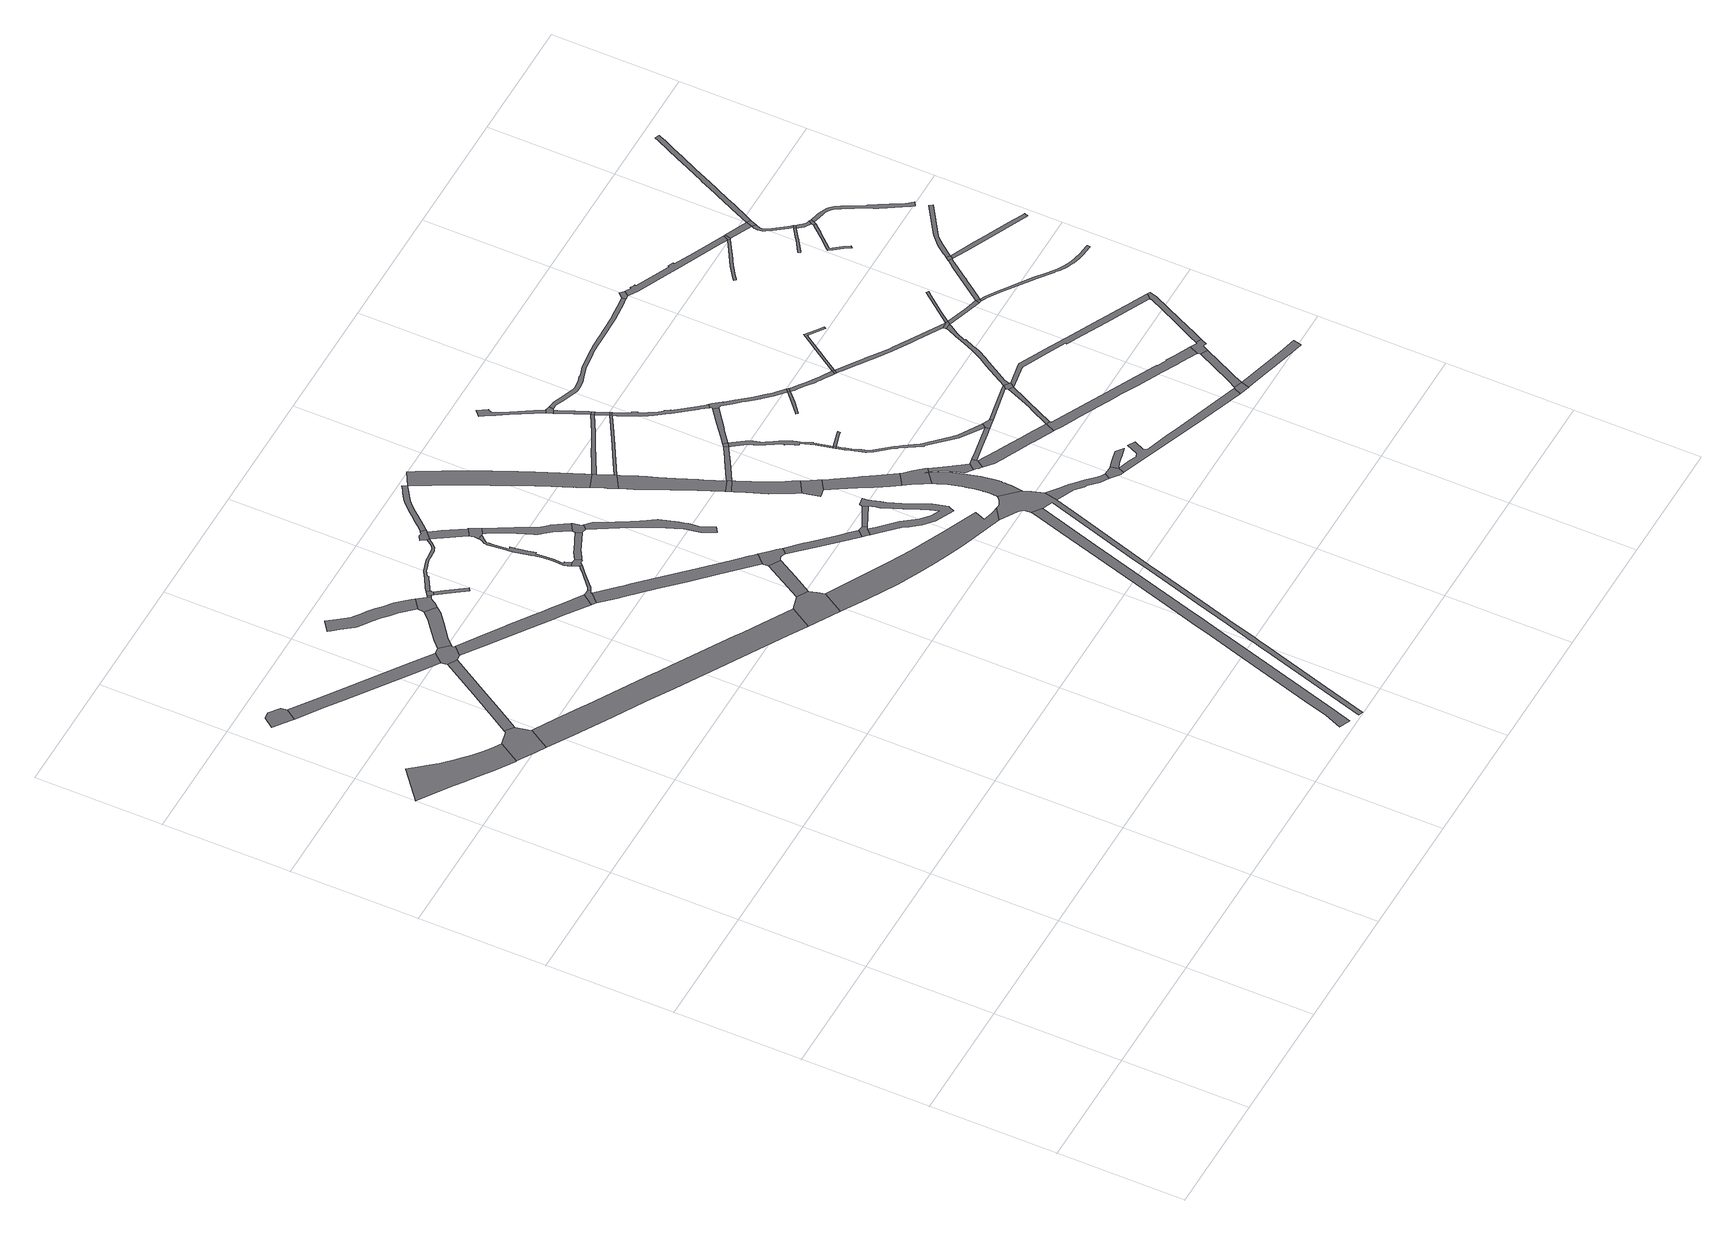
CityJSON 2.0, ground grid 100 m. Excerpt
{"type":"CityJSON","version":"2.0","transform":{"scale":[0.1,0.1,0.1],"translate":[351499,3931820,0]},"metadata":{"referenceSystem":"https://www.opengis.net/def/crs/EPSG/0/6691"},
"CityObjects":{
"road1":{"type":"Road","attributes":{"RoadStructureAttribute.sectionType":"1"},"geometry":[{"type":"MultiSurface","lod":"1","boundaries":[[[0,1,2,3,4,5,6,7,8,9,10,11,12,13,14,15,16,17,18,19,20,21,22]]]}]},
"road2":{"type":"Road","geometry":[{"type":"MultiSurface","lod":"1","boundaries":[[[23,24,25,26,27,28,29]]]}]},
"road3":{"type":"Road","geometry":[{"type":"MultiSurface","lod":"1","boundaries":[[[30,8,7,31,32,33,34,35,36]]]}]},
"road4":{"type":"Road","attributes":{"RoadStructureAttribute.sectionType":"1"},"geometry":[{"type":"MultiSurface","lod":"1","boundaries":[[[37,38,39,40,41,25,24,42,43,44,45,46,47]]]}]},
"road5":{"type":"Road","attributes":{"RoadStructureAttribute.sectionType":"1"},"geometry":[{"type":"MultiSurface","lod":"1","boundaries":[[[35,48,49,50,51,52,53,54,36]]]}]},
"road6":{"type":"Road","geometry":[{"type":"MultiSurface","lod":"1","boundaries":[[[55,56,57,58,59,37,47,52,51]]]}]},
"road7":{"type":"Road","attributes":{"function":"3","RoadStructureAttribute.sectionType":"1"},"geometry":[{"type":"MultiSurface","lod":"1","boundaries":[[[60,61,62,63,64,65,66,67,68,69,70,71,72,33,32,73,74,75,76,77,78,79,80,81,82]]]}]},
"road8":{"type":"Road","attributes":{"RoadStructureAttribute.sectionType":"1"},"geometry":[{"type":"MultiSurface","lod":"1","boundaries":[[[58,83,84,85,86,87,88,89,90,91,59]]]}]},
"road9":{"type":"Road","attributes":{"RoadStructureAttribute.sectionType":"1"},"geometry":[{"type":"MultiSurface","lod":"1","boundaries":[[[92,93,94,95,96,97,98,99,100,101,102,103,104,105,106,107,108,109,110,111,112,113,114,115]]]}]},
"road10":{"type":"Road","attributes":{"RoadStructureAttribute.sectionType":"1"},"geometry":[{"type":"MultiSurface","lod":"1","boundaries":[[[55,116,117,118,119,120,121,122,123,124,125,126,127,128,129,130,131,132,133,56]]]}]},
"road11":{"type":"Road","geometry":[{"type":"MultiSurface","lod":"1","boundaries":[[[114,88,87,134,135,136,137,115]]]}]},
"road12":{"type":"Road","attributes":{"RoadStructureAttribute.sectionType":"1"},"geometry":[{"type":"MultiSurface","lod":"1","boundaries":[[[136,138,139,137]]]}]},
"road13":{"type":"Road","geometry":[{"type":"MultiSurface","lod":"1","boundaries":[[[138,140,141,142,143,144,145,146,139]]]}]},
"road14":{"type":"Road","attributes":{"RoadStructureAttribute.sectionType":"1"},"geometry":[{"type":"MultiSurface","lod":"1","boundaries":[[[140,147,148,149,150,141]]]}]},
"road15":{"type":"Road","geometry":[{"type":"MultiSurface","lod":"1","boundaries":[[[151,152,153,154,155,156,157,121,120,158]]]}]},
"road16":{"type":"Road","geometry":[{"type":"MultiSurface","lod":"1","boundaries":[[[159,160,161,60,82,162,163,164]]]}]},
"road17":{"type":"Road","attributes":{"RoadStructureAttribute.sectionType":"1"},"geometry":[{"type":"MultiSurface","lod":"1","boundaries":[[[165,166,167,168,154,153,169,170,171,172,173]]]}]},
"road18":{"type":"Road","attributes":{"RoadStructureAttribute.sectionType":"1"},"geometry":[{"type":"MultiSurface","lod":"1","boundaries":[[[174,175,176,177,178,179,180,181,182,183,184,185,186,187,188,189,190,191,146,145,192,193,194,195,196,197,198,199,200,201,202,203,204,205,206,207,208,209,178,210,211,212]]]}]},
"road19":{"type":"Road","attributes":{"RoadStructureAttribute.sectionType":"1"},"geometry":[{"type":"MultiSurface","lod":"1","boundaries":[[[213,214,215,216,217,218,219,220,221,222,223,224,151,158,225,226,227,228,229,230]]]}]},
"road20":{"type":"Road","geometry":[{"type":"MultiSurface","lod":"1","boundaries":[[[172,231,232,233,234,235,236,237,173]]]}]},
"road21":{"type":"Road","attributes":{"RoadStructureAttribute.sectionType":"1"},"geometry":[{"type":"MultiSurface","lod":"1","boundaries":[[[238,239,240,241,242,243,244,245,246,247,248,249,250,251,252,253,254,255,256,236,235,257,258,259,260,261,262,263,264,265,266,267,268,269,270,271,272,273,274,275,276,277,278,279,280,281]]]}]},
"road22":{"type":"Road","geometry":[{"type":"MultiSurface","lod":"1","boundaries":[[[178,177,282,283,284,285,286,287,288,289,290,179]]]}]},
"road23":{"type":"Road","attributes":{"RoadStructureAttribute.sectionType":"1"},"geometry":[{"type":"MultiSurface","lod":"1","boundaries":[[[291,161,160,292,293,294]]]}]},
"road24":{"type":"Road","attributes":{"RoadStructureAttribute.sectionType":"1"},"geometry":[{"type":"MultiSurface","lod":"1","boundaries":[[[295,296,297,234,233,298,299,300]]]}]},
"road25":{"type":"Road","geometry":[{"type":"MultiSurface","lod":"1","boundaries":[[[301,302,212,211,303,304,238,281]]]}]},
"road26":{"type":"Road","attributes":{"function":"3","RoadStructureAttribute.sectionType":"7"},"geometry":[{"type":"MultiSurface","lod":"1","boundaries":[[[305,306,307,308,309,310,311,312,313,314,315,316,317,318,319,320,321,322,323,324]]]}]},
"road27":{"type":"Road","attributes":{"RoadStructureAttribute.sectionType":"1"},"geometry":[{"type":"MultiSurface","lod":"1","boundaries":[[[325,326,327,328,329,302,301,330,331,332,333,334,335,336,337,338,339]]]}]},
"road28":{"type":"Road","geometry":[{"type":"MultiSurface","lod":"1","boundaries":[[[293,340,341,342,343,344,345,346,213,230,294]]]}]},
"road29":{"type":"Road","geometry":[{"type":"MultiSurface","lod":"1","boundaries":[[[347,348,349,339,338,295,300,350,351]]]}]},
"road30":{"type":"Road","attributes":{"RoadStructureAttribute.sectionType":"7"},"geometry":[{"type":"MultiSurface","lod":"1","boundaries":[[[352,353,354,355,356,357,358,359,360,361,362,363,364,365,366,367,368,369,370,371,372,373,374,375,376,377,378,379,380,381,382,383,384,385,386,387,388,389,390,391,392,393,394,395,305,324]]]}]},
"road31":{"type":"Road","attributes":{"RoadStructureAttribute.sectionType":"1"},"geometry":[{"type":"MultiSurface","lod":"1","boundaries":[[[396,397,398,399,400,401,402,403,404,405,406,407,408,409,410,411,412,413,414,415,347,351]]]}]},
"road32":{"type":"Road","attributes":{"function":"3","RoadStructureAttribute.sectionType":"1"},"geometry":[{"type":"MultiSurface","lod":"1","boundaries":[[[163,416,417,418,419,420,421,422,423,391,390,424,425,426,427,428,429,430,431,432,164]]]}]},
"road33":{"type":"Road","attributes":{"RoadStructureAttribute.sectionType":"1"},"geometry":[{"type":"MultiSurface","lod":"1","boundaries":[[[342,433,434,435,436,437,438,439,440,441,442,343]]]}]},
"road34":{"type":"Road","attributes":{"function":"3","RoadStructureAttribute.sectionType":"1"},"geometry":[{"type":"MultiSurface","lod":"1","boundaries":[[[443,444,445,446,447,448,449,450,451,452,453,454,455,456,457,458,459,460,461,462,463,464,465,466,467,468,284,283,469,470,471,472,473,474,475,476,477,478,454,479,480,481,482,483,484,485,486,487,488,489,490,491,492,493,494,495,496,497,498,499,500,501]]]}]},
"road35":{"type":"Road","geometry":[{"type":"MultiSurface","lod":"1","boundaries":[[[434,502,503,504,505,506,435]]]}]},
"road36":{"type":"Road","geometry":[{"type":"MultiSurface","lod":"1","boundaries":[[[505,507,508,506]]]}]},
"road37":{"type":"Road","geometry":[{"type":"MultiSurface","lod":"1","boundaries":[[[500,509,510,511,512,513,514,515,516,517,501]]]}]},
"road38":{"type":"Road","attributes":{"RoadStructureAttribute.sectionType":"1"},"geometry":[{"type":"MultiSurface","lod":"1","boundaries":[[[518,519,520,508,507,521,522,523,524,525,526,527,528,529,530,531,532,533,534,535,504,503,536,537,538,539,540,541,542,543,544,545,546,547,548,549,550,551,552,553]]]}]},
"road39":{"type":"Road","attributes":{"function":"3","RoadStructureAttribute.sectionType":"1"},"geometry":[{"type":"MultiSurface","lod":"1","boundaries":[[[554,555,556,557,558,559,560,561,562,563,514,513,564,565,566,567,568,569,570,571,572,573,574,575,576,577,578,579]]]}]},
"road40":{"type":"Road","geometry":[{"type":"MultiSurface","lod":"1","boundaries":[[[580,581,579,578]]]}]},
"road41":{"type":"Road","attributes":{"function":"3","RoadStructureAttribute.sectionType":"1"},"geometry":[{"type":"MultiSurface","lod":"1","boundaries":[[[582,583,584,585,586,587,588,589,590,591,592,593,581,580,594,595,596,597,598,599,600]]]}]},
"road42":{"type":"Road","geometry":[{"type":"MultiSurface","lod":"1","boundaries":[[[601,602,603,604,605,606,607,582,600]]]}]},
"road43":{"type":"Road","attributes":{"RoadStructureAttribute.sectionType":"1"},"geometry":[{"type":"MultiSurface","lod":"1","boundaries":[[[608,609,610,611,612,613,614,615,616,617,618,619,620,621,622,623,604,603]]]}]},
"road44":{"type":"Road","attributes":{"RoadStructureAttribute.sectionType":"1"},"geometry":[{"type":"MultiSurface","lod":"1","boundaries":[[[624,625,626,627,628,629,630,631,632,633,634,579,581]]]}]},
"road45":{"type":"Road","attributes":{"RoadStructureAttribute.sectionType":"1"},"geometry":[{"type":"MultiSurface","lod":"1","boundaries":[[[635,636,637,638,639,640,641,642,501,517,643,644,645,646,647]]]}]},
"road46":{"type":"Road","geometry":[{"type":"MultiSurface","lod":"1","boundaries":[[[648,649,650,651,652,653,654,655,656,657,658,659,660,661,662,663,664,665,666,667,668,669,381,380,670,671,672,673,674,675,676,677,678,679,680,681,682,683,684]]]}]},
"road47":{"type":"Road","geometry":[{"type":"MultiSurface","lod":"1","boundaries":[[[613,685,686,687,648,684,688,689,690,691,692,693,694,695,614]]]}]},
"road48":{"type":"Road","geometry":[{"type":"MultiSurface","lod":"1","boundaries":[[[696,697,629,628]]]}]},
"road49":{"type":"Road","attributes":{"RoadStructureAttribute.sectionType":"1"},"geometry":[{"type":"MultiSurface","lod":"1","boundaries":[[[698,699,700,701,702,703,704,705,706,707,708,709,710,711,712,713,714,715,716,717,718,719,720,721,722,515,514,723,724,725,726,716,727,728,729,730,731,732,733,734,735,736,737]]]}]},
"road50":{"type":"Road","geometry":[{"type":"MultiSurface","lod":"1","boundaries":[[[738,739,740,741,742,743,744,745,746,747,748,749,750,751,752,753,754]]]}]},
"road51":{"type":"Road","geometry":[{"type":"MultiSurface","lod":"1","boundaries":[[[755,756,757,758,759,760,761,762,378,377,763,764,765,766,767]]]}]},
"road52":{"type":"Road","attributes":{"RoadStructureAttribute.sectionType":"1"},"geometry":[{"type":"MultiSurface","lod":"1","boundaries":[[[768,769,770,771,692,691,772,773,774,775,776,777,778,779]]]}]},
"road53":{"type":"Road","attributes":{"RoadStructureAttribute.sectionType":"1"},"geometry":[{"type":"MultiSurface","lod":"1","boundaries":[[[780,781,782,783,784,785,786,787,788,789,790,791,792,793,794,795,796,797,798,799,800,801,802,803,804,805,806,807,808,809,810,811,812,813,814,815,816,696,628]]]}]},
"road54":{"type":"Road","geometry":[{"type":"MultiSurface","lod":"1","boundaries":[[[817,818,819,746,745,820,821,822]]]}]},
"road55":{"type":"Road","geometry":[{"type":"MultiSurface","lod":"1","boundaries":[[[823,824,802,801]]]}]},
"road56":{"type":"Road","geometry":[{"type":"MultiSurface","lod":"1","boundaries":[[[778,825,826,827,828,829,830,831,779]]]}]},
"road57":{"type":"Road","attributes":{"RoadStructureAttribute.sectionType":"1"},"geometry":[{"type":"MultiSurface","lod":"1","boundaries":[[[832,833,834,835,635,836,837,838,839,817,822]]]}]},
"road58":{"type":"Road","geometry":[{"type":"MultiSurface","lod":"1","boundaries":[[[836,635,647,840]]]}]},
"road59":{"type":"Road","attributes":{"RoadStructureAttribute.sectionType":"1"},"geometry":[{"type":"MultiSurface","lod":"1","boundaries":[[[647,841,717,842,843,840]]]}]},
"road60":{"type":"Road","geometry":[{"type":"MultiSurface","lod":"1","boundaries":[[[716,715,842,717]]]}]},
"road61":{"type":"Road","geometry":[{"type":"MultiSurface","lod":"1","boundaries":[[[844,845,846,697,696,847,848,849,850]]]}]},
"road62":{"type":"Road","attributes":{"RoadStructureAttribute.sectionType":"1"},"geometry":[{"type":"MultiSurface","lod":"1","boundaries":[[[824,851,852,853,854,802]]]}]},
"road63":{"type":"Road","geometry":[{"type":"MultiSurface","lod":"1","boundaries":[[[855,856,755,767,857,858,859]]]}]},
"road64":{"type":"Road","attributes":{"RoadStructureAttribute.sectionType":"1"},"geometry":[{"type":"MultiSurface","lod":"1","boundaries":[[[860,861,862,863,864,865,866,867,868,869,870,871,872,873,874,875,876,877,878,879,880,881,824,823,882,883,884,885,886,887,888,889,890,891,892,893,894,895,896,897,898,899]]]}]},
"road65":{"type":"Road","attributes":{"RoadStructureAttribute.sectionType":"1"},"geometry":[{"type":"MultiSurface","lod":"1","boundaries":[[[900,830,829,901,902,903,899]]]}]},
"road66":{"type":"Road","attributes":{"RoadStructureAttribute.sectionType":"1"},"geometry":[{"type":"MultiSurface","lod":"1","boundaries":[[[827,904,905,906,907,908,909,910,911,912,913,914,915,916,917,918,919,920,921,828]]]}]},
"road67":{"type":"Road","geometry":[{"type":"MultiSurface","lod":"1","boundaries":[[[922,923,924,925,926,927,928,929,855,859]]]}]},
"road68":{"type":"Road","attributes":{"RoadStructureAttribute.sectionType":"1"},"geometry":[{"type":"MultiSurface","lod":"1","boundaries":[[[849,930,931,932,933,934,935,936,937,938,939,940,941,942,943,944,945,946,947,948,949,950,951,952,953,954,955,956,957,958,698,737,959,850]]]}]},
"road69":{"type":"Road","attributes":{"RoadStructureAttribute.sectionType":"1"},"geometry":[{"type":"MultiSurface","lod":"1","boundaries":[[[960,961,962,963,964,965,966,941]]]}]},
"road70":{"type":"Road","geometry":[{"type":"MultiSurface","lod":"1","boundaries":[[[967,968,969,860,899,903,970,971,972,973]]]}]},
"road71":{"type":"Road","geometry":[{"type":"MultiSurface","lod":"1","boundaries":[[[966,974,942,941]]]}]},
"road72":{"type":"Road","attributes":{"RoadStructureAttribute.sectionType":"1"},"geometry":[{"type":"MultiSurface","lod":"1","boundaries":[[[818,975,976,977,978,979,980,981,982,983,984,985,986,987,988,989,990,991,992,993,994,995,996,997,998,999,1000,1001,1002,1003,1004,1005,1006,1007,1008,1009,1010,1011,1012,1013,1014,1015,1016,1017,1018,1019,1020,1021,1022,1023,1024,1025,1026,819]]]}]},
"road73":{"type":"Road","attributes":{"RoadStructureAttribute.sectionType":"1"},"geometry":[{"type":"MultiSurface","lod":"1","boundaries":[[[858,1027,1028,1029,1030,1031,1032,1033,1034,1035,1036,1037,1038,1039,1040,859]]]}]},
"road74":{"type":"Road","attributes":{"RoadStructureAttribute.sectionType":"1"},"geometry":[{"type":"MultiSurface","lod":"1","boundaries":[[[966,1041,1042,1043,1044,1045,1046,1047,1048,1049,1050,1051,1052,1053,1054,1055,1056,1057,1058,974]]]}]},
"road75":{"type":"Road","attributes":{"RoadStructureAttribute.sectionType":"1"},"geometry":[{"type":"MultiSurface","lod":"1","boundaries":[[[1059,1060,973,972,1061,1062]]]}]},
"road76":{"type":"Road","geometry":[{"type":"MultiSurface","lod":"1","boundaries":[[[1063,1064,1065,914,1066,1067,1068,1069,1070,1071,1072,1073,1074,1075]]]}]},
"road77":{"type":"Road","geometry":[{"type":"MultiSurface","lod":"1","boundaries":[[[1051,1050,1076,1077]]]}]},
"road78":{"type":"Road","geometry":[{"type":"MultiSurface","lod":"1","boundaries":[[[1061,1078,1079,1075,1074,1080,1081,1062]]]}]},
"road79":{"type":"Road","attributes":{"RoadStructureAttribute.sectionType":"1"},"geometry":[{"type":"MultiSurface","lod":"1","boundaries":[[[1082,1083,1084,1085,1086,1087,1088,1089,1090,1091,1092,1066,914,913,1093,1094,1095,1096,1097,1098,1099,1100,1101,1102,1103,1104,1105,1106,1107,1108,1109,1110,1111]]]}]},
"road80":{"type":"Road","attributes":{"RoadStructureAttribute.sectionType":"1"},"geometry":[{"type":"MultiSurface","lod":"1","boundaries":[[[1112,1113,1114,1115,1116,1117,1118,1119,1120,1121,1122,1123,1051,1077]]]}]},
"road81":{"type":"Road","attributes":{"RoadStructureAttribute.sectionType":"1"},"geometry":[{"type":"MultiSurface","lod":"1","boundaries":[[[1076,1124,1125,1126,1127,1128,1129,1130,1131,1132,1133,1134,1135,1136,1137,1138,1139,1140,1141,1142,1143,1144,1145,1146,1147,1148,1149,1077]]]}]},
"road82":{"type":"Road","attributes":{"RoadStructureAttribute.sectionType":"1"},"geometry":[{"type":"MultiSurface","lod":"1","boundaries":[[[1150,1151,1152,1153,1154,1155,1156,1157,1158,1062,1081,1159,1160,1161,1162,1163,1164,1165,1166,1167,1168,1169,1170,1171,1172,1173]]]}]},
"road83":{"type":"Road","geometry":[{"type":"MultiSurface","lod":"1","boundaries":[[[1174,1030,1029,1175,1176]]]}]},
"road84":{"type":"Road","geometry":[{"type":"MultiSurface","lod":"1","boundaries":[[[1177,998,997,1178,1179,1180]]]}]},
"road85":{"type":"Road","attributes":{"RoadStructureAttribute.sectionType":"1"},"geometry":[{"type":"MultiSurface","lod":"1","boundaries":[[[1181,1182,1183,1184,1185,1174,1176]]]}]},
"road86":{"type":"Road","geometry":[{"type":"MultiSurface","lod":"1","boundaries":[[[1137,1136,1186,1187,1188,1173,1172,1189]]]}]},
"road87":{"type":"Road","attributes":{"RoadStructureAttribute.sectionType":"1"},"geometry":[{"type":"MultiSurface","lod":"1","boundaries":[[[1190,1191,1192,1193,1194,1195,1196,1197,1198,1080,1074,1199,1200,1201,1202,1203,1204,1205,1206,1207,1208,1209,1210,1211,1212]]]}]},
"road88":{"type":"Road","attributes":{"RoadStructureAttribute.sectionType":"1"},"geometry":[{"type":"MultiSurface","lod":"1","boundaries":[[[1175,1213,1214,1215,1216,1217,1218,1219,1176]]]}]},
"road89":{"type":"Road","geometry":[{"type":"MultiSurface","lod":"1","boundaries":[[[1110,1184,1183,1220,1221,1222,1223,1224,1111]]]}]},
"road90":{"type":"Road","attributes":{"RoadStructureAttribute.sectionType":"1"},"geometry":[{"type":"MultiSurface","lod":"1","boundaries":[[[1172,1225,1226,1227,1228,1229,1230,1189]]]}]},
"road91":{"type":"Road","attributes":{"RoadStructureAttribute.sectionType":"1"},"geometry":[{"type":"MultiSurface","lod":"1","boundaries":[[[1231,1232,1233,1234,1235,1137,1189]]]}]},
"road92":{"type":"Road","attributes":{"RoadStructureAttribute.sectionType":"1"},"geometry":[{"type":"MultiSurface","lod":"1","boundaries":[[[1179,1236,1237,1238,1239,1240,1241,1242,1243,1244,1245,1246,1247,1248,1249,1250,1251,1252,1253,1254,1255,1180]]]}]},
"road93":{"type":"Road","geometry":[{"type":"MultiSurface","lod":"1","boundaries":[[[1226,1256,1257,1227]]]}]},
"road94":{"type":"Road","geometry":[{"type":"MultiSurface","lod":"1","boundaries":[[[1258,1212,1211,1259,1260,1261,1262,1263,1223,1222,1264,1265,1266]]]}]},
"road95":{"type":"Road","attributes":{"RoadStructureAttribute.sectionType":"1"},"geometry":[{"type":"MultiSurface","lod":"1","boundaries":[[[1243,1267,1268,1269,1270,1271,1272,1273,1274,1275,1276,1277]]]}]},
"road96":{"type":"Road","attributes":{"RoadStructureAttribute.sectionType":"1"},"geometry":[{"type":"MultiSurface","lod":"1","boundaries":[[[1278,1279,1280,1281,1227,1257,1282,1283,1284,1285,1286,1287,1288,1289,1290]]]}]},
"road97":{"type":"Road","geometry":[{"type":"MultiSurface","lod":"1","boundaries":[[[1291,1292,1244,1243,1277]]]}]},
"road98":{"type":"Road","attributes":{"RoadStructureAttribute.sectionType":"1"},"geometry":[{"type":"MultiSurface","lod":"1","boundaries":[[[1256,1293,1294,1295,1296,1297,1298,1299,1300,1301,1302,1303,1304,1305,1306,1307,1308,1309,1310,1311,1312,1313,1314,1315,1316,1317,1318,1319,1257]]]}]},
"road99":{"type":"Road","attributes":{"RoadStructureAttribute.sectionType":"1"},"geometry":[{"type":"MultiSurface","lod":"1","boundaries":[[[1320,1321,1322,1323,1324,1325,1326,1327,1328,1329,1330,1331]]]}]},
"road100":{"type":"Road","geometry":[{"type":"MultiSurface","lod":"1","boundaries":[[[1290,1289,1332,1333,1334]]]}]},
"road101":{"type":"Road","attributes":{"RoadStructureAttribute.sectionType":"1"},"geometry":[{"type":"MultiSurface","lod":"1","boundaries":[[[1335,1292,1291,1336]]]}]},
"road102":{"type":"Road","attributes":{"RoadStructureAttribute.sectionType":"1"},"geometry":[{"type":"MultiSurface","lod":"1","boundaries":[[[1337,1338,1339,1340,1341,1342,1343,1344,1345,1346,1347,1348,1349,1350,1351,1352,1353,1354,1355,1356]]]}]},
"road103":{"type":"Road","attributes":{"RoadStructureAttribute.sectionType":"1"},"geometry":[{"type":"MultiSurface","lod":"1","boundaries":[[[1357,1358,1359,1360,1361,1362,1363,1364,1365,1366,1367,1368,1369,1370,1371,1372,1373,1374,1375,1336]]]}]},
"road104":{"type":"Road","geometry":[{"type":"MultiSurface","lod":"1","boundaries":[[[1335,1336,1375,1376]]]}]},
"road105":{"type":"Road","geometry":[{"type":"MultiSurface","lod":"1","boundaries":[[[1320,1331,1377,1368,1367]]]}]},
"road106":{"type":"Road","attributes":{"RoadStructureAttribute.sectionType":"1"},"geometry":[{"type":"MultiSurface","lod":"1","boundaries":[[[1378,1379,1380,1381,1382,1383,1384,1385,1386,1387,1388,1377,1331]]]}]},
"road107":{"type":"Road","geometry":[{"type":"MultiSurface","lod":"1","boundaries":[[[1389,1390,1391,1383,1382,1337,1356]]]}]},
"road108":{"type":"Road","attributes":{"RoadStructureAttribute.sectionType":"1"},"geometry":[{"type":"MultiSurface","lod":"1","boundaries":[[[1333,1392,1393,1394,1395,1396,1397,1398,1399,1400,1401,1402,1334]]]}]},
"road109":{"type":"Road","attributes":{"RoadStructureAttribute.sectionType":"1"},"geometry":[{"type":"MultiSurface","lod":"1","boundaries":[[[1332,1403,1404,1405,1406,1407,1408,1409,1410,1411,1412,1413,1333]]]}]},
"road110":{"type":"Road","attributes":{"RoadStructureAttribute.sectionType":"1"},"geometry":[{"type":"MultiSurface","lod":"1","boundaries":[[[1414,1415,1416,1417,1418,1419,1420,1421,1422,1423,1424,1425,1426,1427,1428,1429,1430,1431,1432,1433,1434,1391,1390,1435,1436,1437,1438,1439,1440,1441,1442,1443,1444,1445,1446,1447,1448,1449,1450,1451,1452,1453,1454,1455,1456]]]}]},
"road111":{"type":"Road","attributes":{"RoadStructureAttribute.sectionType":"1"},"geometry":[{"type":"MultiSurface","lod":"1","boundaries":[[[1457,1458,1459,1460,1461,1462,1463,1464,1465,1466,1467,1468,1469,1470,1471,1472,1473,1474,1475,1476,1477,1478,1479,1480,1481,1482,1483,1335,1376]]]}]}
},
"vertices":[
[12,5521,0],[256,5353,0],[267,5345,0],[311,5314,0],[410,5241,0],[523,5162,0],[662,5070,0],[663,5070,0],[763,5237,0],[754,5243,0],[710,5272,0],[667,5302,0],[632,5328,0],[588,5363,0],[547,5397,0],[515,5426,0],[476,5464,0],[434,5506,0],[403,5539,0],[355,5594,0],[315,5641,0],[247,5725,0],[5,5525,0],
[304,6651,0],[322,6636,0],[379,6719,0],[371,6768,0],[293,6831,0],[244,6823,0],[181,6743,0],
[874,5261,0],[800,4987,0],[874,4943,0],[974,5108,0],[967,5136,0],[945,5225,0],[884,5277,0],
[1331,6044,0],[1177,6152,0],[950,6314,0],[753,6454,0],[583,6575,0],[525,6493,0],[647,6406,0],[892,6232,0],[1119,6071,0],[1151,6048,0],[1265,5968,0],
[981,5282,0],[1059,5407,0],[1166,5583,0],[1343,5876,0],[1275,5919,0],[1102,5632,0],[991,5448,0],
[1387,5883,0],[1452,5949,0],[1441,5966,0],[1451,5977,0],[1380,6048,0],
[2838,4005,0],[2557,4171,0],[2475,4219,0],[2429,4247,0],[1972,4519,0],[1896,4564,0],[1851,4591,0],[1845,4594,0],[1373,4873,0],[1324,4902,0],[1150,5007,0],[1149,5007,0],[989,5100,0],[1069,4825,0],[1201,4745,0],[1347,4657,0],[1582,4523,0],[1784,4398,0],[1838,4367,0],[2100,4213,0],[2436,4015,0],[2596,3920,0],[2738,3836,0],
[1502,6030,0],[1620,6122,0],[1659,6153,0],[1695,6185,0],[1733,6229,0],[1651,6293,0],[1590,6229,0],[1536,6185,0],[1440,6107,0],
[1720,6423,0],[1680,6467,0],[1630,6521,0],[1572,6570,0],[1526,6609,0],[1473,6653,0],[1437,6677,0],[1397,6704,0],[1375,6724,0],[1313,6802,0],[1261,6870,0],[1261,6871,0],[1181,6811,0],[1196,6791,0],[1234,6741,0],[1301,6655,0],[1312,6646,0],[1335,6625,0],[1413,6573,0],[1462,6533,0],[1507,6494,0],[1560,6449,0],[1656,6345,0],[1735,6403,0],
[1555,5763,0],[1835,5569,0],[1996,5454,0],[2056,5411,0],[2237,5280,0],[2300,5367,0],[2298,5369,0],[2138,5480,0],[2093,5511,0],[2023,5560,0],[1993,5580,0],[1978,5591,0],[1902,5644,0],[1802,5714,0],[1783,5726,0],[1723,5769,0],[1691,5790,0],[1599,5850,0],
[1760,6263,0],[1786,6303,0],[1799,6311,0],[1785,6334,0],
[1815,6321,0],[1798,6343,0],
[1827,6304,0],[1851,6322,0],[1849,6329,0],[1848,6336,0],[1849,6342,0],[1850,6345,0],[1833,6369,0],
[1916,6180,0],[1974,6098,0],[1999,6116,0],[1899,6255,0],
[2340,5328,0],[2335,5333,0],[2362,5347,0],[2351,5367,0],[2334,5364,0],[2319,5364,0],[2313,5364,0],[2268,5258,0],
[3054,3929,0],[3039,3987,0],[2951,4034,0],[2907,3736,0],[2968,3700,0],[3068,3870,0],
[2521,5510,0],[2478,5470,0],[2396,5395,0],[2376,5378,0],[2387,5361,0],[2411,5383,0],[2493,5459,0],[2547,5509,0],[2534,5522,0],
[2502,6380,0],[2405,6534,0],[2388,6559,0],[2345,6619,0],[2292,6573,0],[2277,6585,0],[2255,6555,0],[2242,6537,0],[2215,6513,0],[2140,6506,0],[2137,6506,0],[2105,6503,0],[2042,6484,0],[2003,6472,0],[1997,6469,0],[1939,6433,0],[1869,6392,0],[1842,6375,0],[1858,6351,0],[1876,6361,0],[1954,6408,0],[1970,6418,0],[1964,6427,0],[2010,6455,0],[2039,6464,0],[2056,6469,0],[2064,6471,0],[2108,6485,0],[2138,6487,0],[2203,6493,0],[2215,6497,0],[2233,6504,0],[2255,6525,0],[2262,6535,0],[2283,6562,0],[2287,6566,0],[2347,6495,0],[2442,6344,0],[2503,6379,0],
[3197,4463,0],[3181,4479,0],[3154,4506,0],[3094,4566,0],[3073,4588,0],[2942,4719,0],[2887,4776,0],[2706,4958,0],[2539,5127,0],[2503,5163,0],[2486,5181,0],[2346,5322,0],[2376,5149,0],[2406,5119,0],[2576,4948,0],[2749,4773,0],[2897,4624,0],[3127,4393,0],
[2570,5530,0],[2584,5528,0],[2599,5537,0],[2573,5580,0],[2542,5585,0],[2511,5570,0],[2520,5551,0],
[2450,6267,0],[2450,6266,0],[2446,6242,0],[2427,6212,0],[2426,6202,0],[2426,6189,0],[2428,6161,0],[2434,6103,0],[2439,6048,0],[2440,6035,0],[2447,5999,0],[2457,5945,0],[2474,5871,0],[2480,5843,0],[2490,5779,0],[2493,5709,0],[2488,5632,0],[2491,5620,0],[2498,5597,0],[2522,5634,0],[2508,5627,0],[2506,5634,0],[2511,5709,0],[2509,5780,0],[2498,5847,0],[2497,5848,0],[2515,5852,0],[2510,5872,0],[2500,5916,0],[2487,5979,0],[2486,5983,0],[2484,5998,0],[2483,6006,0],[2479,6026,0],[2478,6040,0],[2460,6029,0],[2458,6038,0],[2448,6145,0],[2444,6189,0],[2444,6195,0],[2445,6206,0],[2462,6233,0],[2481,6254,0],[2489,6263,0],
[2353,6627,0],[2361,6636,0],[2329,6660,0],[2326,6664,0],[2319,6657,0],[2310,6647,0],[2287,6651,0],[2252,6630,0],[2264,6609,0],
[3042,4188,0],[3123,4130,0],[3218,4292,0],[3132,4342,0],
[2807,5693,0],[2654,5626,0],[2636,5619,0],[2660,5574,0],[2665,5577,0],[2827,5647,0],
[2502,6269,0],[2549,6296,0],[2453,6302,0],[2452,6286,0],
[4419,2938,0],[4412,2907,0],[4340,2668,0],[4135,1983,0],[4018,1591,0],[3966,1418,0],[3940,1329,0],[3855,1049,0],[3664,416,0],[3604,218,0],[3551,85,0],[3633,51,0],[3677,192,0],[3925,1014,0],[4006,1282,0],[4040,1395,0],[4086,1551,0],[4209,1963,0],[4336,2392,0],[4486,2885,0],
[2795,5879,0],[2789,5887,0],[2736,5943,0],[2714,5989,0],[2663,6093,0],[2536,6219,0],[2597,6107,0],[2663,5941,0],[2673,5915,0],[2687,5898,0],[2708,5878,0],[2715,5871,0],[2741,5836,0],[2813,5720,0],[2872,5758,0],
[3223,4299,0],[3251,4308,0],[3285,4292,0],[3326,4333,0],[3296,4363,0],[3289,4371,0],[3267,4392,0],
[2898,5677,0],[2891,5684,0],[2878,5749,0],[2837,5652,0],[2866,5643,0],
[4567,2849,0],[4333,2086,0],[4291,1948,0],[4219,1707,0],[4159,1508,0],[4077,1232,0],[4047,1135,0],[4010,1010,0],[4001,980,0],[3990,943,0],[3956,829,0],[3710,19,0],[3745,4,0],[3849,348,0],[3992,818,0],[4015,896,0],[4036,966,0],[4054,1023,0],[4109,1209,0],[4125,1262,0],[4193,1488,0],[4254,1693,0],[4329,1944,0],[4331,1952,0],[4541,2634,0],[4602,2833,0],[4627,2938,0],[4596,3029,0],[4575,3088,0],[4448,3219,0],[4439,3209,0],[4427,3196,0],[4417,3188,0],[4408,3183,0],[4394,3177,0],[4382,3173,0],[4371,3171,0],[4359,3170,0],[4345,3172,0],[4250,3104,0],[4376,3029,0],[4398,3010,0],[4412,2987,0],[4416,2966,0],
[2986,5441,0],[2989,5437,0],[3047,5327,0],[3112,5205,0],[3157,5092,0],[3182,5029,0],[3208,4909,0],[3254,4810,0],[3299,4838,0],[3253,4935,0],[3242,5028,0],[3233,5059,0],[3223,5093,0],[3179,5234,0],[3118,5331,0],[3113,5340,0],[3045,5453,0],[3034,5474,0],[3028,5487,0],[2950,5627,0],
[3161,3585,0],[3381,3459,0],[3548,3377,0],[3667,3323,0],[3686,3314,0],[3777,3276,0],[3894,3228,0],[3918,3219,0],[4303,3177,0],[4283,3181,0],[4251,3188,0],[4208,3201,0],[4232,3258,0],[4243,3284,0],[3970,3402,0],[3714,3524,0],[3537,3613,0],
[3505,4064,0],[3673,3890,0],[3720,3935,0],[3670,3985,0],[3634,4021,0],[3613,4043,0],[3546,4111,0],[3477,4181,0],[3468,4191,0],[3439,4220,0],
[3339,5887,0],[3197,6209,0],[3149,6318,0],[3122,6376,0],[3107,6408,0],[3072,6481,0],[3004,6619,0],[2916,6787,0],[2915,6789,0],[2828,6954,0],[2797,7007,0],[2682,6941,0],[2661,6976,0],[2629,6955,0],[2606,6941,0],[2584,6927,0],[2554,6907,0],[2531,6890,0],[2512,6873,0],[2491,6850,0],[2464,6821,0],[2427,6775,0],[2406,6750,0],[2350,6683,0],[2349,6682,0],[2332,6663,0],[2364,6639,0],[2379,6655,0],[2458,6750,0],[2495,6795,0],[2520,6822,0],[2540,6844,0],[2557,6859,0],[2577,6874,0],[2652,6922,0],[2668,6933,0],[2694,6921,0],[2696,6916,0],[2706,6900,0],[2747,6819,0],[2761,6792,0],[2810,6700,0],[2834,6655,0],[2851,6620,0],[2871,6580,0],[2912,6497,0],[2916,6489,0],[2946,6427,0],[2968,6383,0],[3014,6288,0],[3018,6278,0],[3036,6243,0],[3081,6144,0],[3097,6110,0],[3192,5899,0],[3197,5890,0],[3199,5885,0],[3239,5799,0],[3359,5842,0],
[3712,3849,0],[3716,3845,0],[3757,3888,0],[3776,3897,0],[3760,3931,0],
[3952,3981,0],[3935,4016,0],
[3282,5701,0],[3289,5684,0],[3301,5658,0],[3301,5657,0],[3320,5616,0],[3430,5683,0],[3422,5700,0],[3408,5732,0],[3371,5816,0],
[4009,4010,0],[4002,4052,0],[3946,4043,0],[3960,3985,0],[3974,3929,0],[3981,3900,0],[4018,3816,0],[4029,3790,0],[4045,3753,0],[4067,3701,0],[4068,3700,0],[4121,3579,0],[4140,3516,0],[4077,3547,0],[4010,3605,0],[3924,3719,0],[3831,3813,0],[3799,3845,0],[3757,3802,0],[3879,3679,0],[3910,3637,0],[3966,3564,0],[4044,3497,0],[4184,3427,0],[4203,3469,0],[4208,3479,0],[4177,3593,0],[4152,3642,0],[4113,3721,0],[4107,3735,0],[4063,3836,0],[4060,3843,0],[4049,3869,0],[4033,3927,0],[4016,3987,0],[4012,3999,0],
[3709,5010,0],[3692,5050,0],[3674,5092,0],[3648,5157,0],[3588,5305,0],[3542,5419,0],[3526,5458,0],[3513,5490,0],[3490,5546,0],[3438,5665,0],[3324,5607,0],[3365,5513,0],[3384,5468,0],[3420,5397,0],[3443,5351,0],[3474,5282,0],[3519,5194,0],[3541,5145,0],[3556,5113,0],[3567,5089,0],[3568,5089,0],[3594,5028,0],[3611,4989,0],[3623,4963,0],[3634,4936,0],[3727,4974,0],
[3650,4898,0],[3744,4944,0],
[3960,4515,0],[3948,4536,0],[3933,4561,0],[3932,4563,0],[3908,4603,0],[3863,4685,0],[3855,4699,0],[3830,4752,0],[3799,4815,0],[3797,4820,0],[3773,4876,0],[3755,4919,0],[3659,4878,0],[3681,4828,0],[3692,4802,0],[3749,4656,0],[3838,4493,0],[3853,4468,0],[3860,4455,0],
[3863,4439,0],[3889,4319,0],[3953,4333,0],[4037,4385,0],[4026,4403,0],[4021,4411,0],[3970,4497,0],
[4008,4242,0],[4078,4126,0],[4135,4029,0],[4168,3973,0],[4197,3930,0],[4241,3863,0],[4339,3927,0],[4293,3991,0],[4289,3998,0],[4247,4063,0],[4191,4148,0],[4177,4167,0],[4138,4225,0],[4132,4235,0],[4083,4313,0],[4066,4339,0],
[3851,5006,0],[3937,5056,0],[3960,5070,0],[4011,5100,0],[4029,5111,0],[4009,5138,0],[3951,5104,0],[3926,5089,0],[3900,5074,0],[3898,5073,0],[3747,4986,0],
[3867,6108,0],[3717,6026,0],[3681,6008,0],[3611,5970,0],[3603,5967,0],[3566,5952,0],[3559,5948,0],[3448,5889,0],[3512,5890,0],[3615,5944,0],[3669,5973,0],[3729,6004,0],[3877,6085,0],
[4352,3682,0],[4360,3664,0],[4366,3650,0],[4375,3631,0],[4386,3602,0],[4394,3578,0],[4401,3552,0],[4408,3529,0],[4415,3505,0],[4421,3481,0],[4422,3478,0],[4428,3451,0],[4428,3449,0],[4431,3435,0],[4436,3409,0],[4441,3376,0],[4446,3334,0],[4447,3328,0],[4450,3296,0],[4452,3254,0],[4451,3248,0],[4450,3225,0],[4580,3131,0],[4584,3179,0],[4586,3214,0],[4585,3232,0],[4585,3249,0],[4585,3260,0],[4582,3300,0],[4579,3331,0],[4576,3349,0],[4565,3407,0],[4541,3505,0],[4510,3603,0],[4500,3625,0],[4471,3692,0],[4435,3749,0],
[4278,3808,0],[4322,3736,0],[4342,3702,0],[4408,3784,0],[4408,3786,0],[4410,3786,0],[4438,3757,0],[4467,3775,0],[4459,3789,0],[4394,3862,0],[4354,3905,0],
[4056,5131,0],[4034,5158,0],
[4323,5416,0],[4314,5427,0],[4291,5456,0],[4288,5459,0],[4277,5473,0],[4156,5626,0],[4161,5630,0],[4134,5667,0],[4129,5664,0],[4106,5696,0],[4082,5729,0],[4065,5759,0],[4033,5821,0],[4037,5826,0],[4018,5863,0],[4012,5862,0],[3967,5952,0],[3952,5983,0],[3926,5970,0],[3919,5987,0],[3877,5962,0],[3828,5933,0],[3670,5840,0],[3667,5839,0],[3529,5760,0],[3675,5822,0],[3679,5824,0],[3837,5917,0],[3876,5940,0],[3940,5939,0],[3964,5891,0],[4018,5785,0],[4038,5745,0],[4049,5728,0],[4058,5712,0],[4126,5620,0],[4131,5613,0],[4252,5458,0],[4259,5449,0],[4300,5396,0],
[3520,6765,0],[3540,6735,0],[3546,6726,0],[3563,6696,0],[3610,6617,0],[3697,6471,0],[3697,6470,0],[3739,6395,0],[3764,6408,0],[3724,6479,0],[3639,6622,0],[3569,6740,0],[3578,6744,0],[3582,6762,0],[3590,6768,0],[3542,6841,0],[3500,6800,0],
[4978,2643,0],[4952,2661,0],[4921,2688,0],[4866,2745,0],[4807,2797,0],[4773,2825,0],[4758,2838,0],[4718,2868,0],[4741,2771,0],[4803,2716,0],[4824,2707,0],[4892,2640,0],[4953,2599,0],
[4588,3600,0],[4584,3605,0],[4547,3655,0],[4470,3771,0],[4473,3706,0],[4504,3646,0],[4514,3621,0],[4530,3580,0],[4547,3525,0],[4548,3524,0],[4600,3484,0],[4638,3533,0],
[4039,5096,0],[4107,4997,0],[4123,4962,0],[4126,4956,0],[4140,4919,0],[4148,4903,0],[4158,4884,0],[4190,4835,0],[4215,4796,0],[4220,4788,0],[4227,4776,0],[4218,4770,0],[4218,4769,0],[4247,4718,0],[4252,4706,0],[4263,4683,0],[4265,4679,0],[4275,4683,0],[4277,4680,0],[4304,4609,0],[4309,4595,0],[4344,4454,0],[4361,4458,0],[4327,4600,0],[4327,4601,0],[4293,4687,0],[4285,4706,0],[4273,4731,0],[4280,4736,0],[4241,4810,0],[4236,4819,0],[4215,4853,0],[4183,4900,0],[4171,4919,0],[4164,4936,0],[4151,4984,0],[4129,5026,0],
[3787,6361,0],[3797,6365,0],[3803,6400,0],[3755,6364,0],[3756,6361,0],[3761,6349,0],
[4349,4433,0],[4367,4440,0],
[4614,3473,0],[4631,3455,0],[4650,3441,0],[4692,3495,0],[4692,3503,0],[4685,3539,0],[4660,3534,0],
[3776,6318,0],[3784,6298,0],[3822,6214,0],[3823,6211,0],[3893,6119,0],[3887,6133,0],[3849,6224,0],[3798,6336,0],
[3903,6096,0],
[3884,6070,0],[3944,5998,0],[3923,6048,0],
[4284,5359,0],[4190,5284,0],[4088,5202,0],[4162,5218,0],[4166,5213,0],[4326,5340,0],[4300,5372,0],
[4478,4471,0],[4501,4475,0],[4500,4494,0],[4474,4489,0],
[5057,2645,0],[5036,2640,0],[5028,2543,0],[5052,2534,0],[5071,2585,0],
[5019,3628,0],[5008,3634,0],[5006,3634,0],[4851,3730,0],[4802,3778,0],[4789,3791,0],[4688,3891,0],[4644,3935,0],[4633,3954,0],[4629,3961,0],[4611,3994,0],[4589,4027,0],[4574,4046,0],[4560,4064,0],[4550,4076,0],[4508,4127,0],[4453,4193,0],[4432,4231,0],[4419,4271,0],[4395,4338,0],[4382,4376,0],[4374,4411,0],[4360,4389,0],[4365,4370,0],[4379,4328,0],[4411,4231,0],[4412,4229,0],[4415,4223,0],[4438,4183,0],[4493,4118,0],[4529,4074,0],[4536,4066,0],[4542,4057,0],[4545,4052,0],[4560,4034,0],[4585,3991,0],[4643,3892,0],[4656,3888,0],[4829,3710,0],[5001,3595,0],
[4760,3552,0],[4840,3530,0],[4944,3548,0],[5008,3560,0],
[4656,3436,0],[4721,3378,0],[4736,3371,0],[4765,3358,0],[4789,3346,0],[4857,3315,0],[4872,3306,0],[5019,3236,0],[5031,3228,0],[5187,3151,0],[5223,3227,0],[5195,3241,0],[5069,3304,0],[5066,3306,0],[4908,3385,0],[4836,3420,0],[4756,3461,0],[4746,3466,0],
[5115,2601,0],[5158,2611,0],[5178,2615,0],[5258,2634,0],[5259,2635,0],[5203,2679,0],[5123,2661,0],[5093,2654,0],
[4352,5336,0],[4366,5319,0],[4407,5270,0],[4442,5231,0],[4462,5207,0],[4472,5195,0],[4511,5147,0],[4539,5117,0],[4545,5110,0],[4607,5045,0],[4626,5027,0],[4681,4977,0],[4702,4999,0],[4684,5016,0],[4654,5043,0],[4629,5066,0],[4591,5107,0],[4578,5121,0],[4534,5167,0],[4465,5250,0],[4447,5270,0],[4395,5331,0],[4390,5338,0],[4389,5338,0],[4393,5342,0],[4363,5379,0],[4346,5399,0],[4345,5397,0],[4327,5419,0],[4312,5381,0],
[4607,4907,0],[4521,4835,0],[4517,4832,0],[4533,4821,0],[4619,4893,0],[4642,4915,0],[4695,4964,0],
[5072,3604,0],[5065,3607,0],[5064,3604,0],[5079,3573,0],[5084,3574,0],[5090,3575,0],[5085,3599,0],
[4716,4987,0],
[3809,6366,0],[3823,6367,0],[3842,6364,0],[3899,6341,0],[3970,6314,0],[3993,6305,0],[4018,6294,0],[4032,6292,0],[4045,6290,0],[4069,6291,0],[4117,6297,0],[4187,6319,0],[4256,6341,0],[4285,6344,0],[4383,6355,0],[4402,6359,0],[4489,6365,0],[4527,6364,0],[4541,6364,0],[4761,6368,0],[4932,6385,0],[4949,6387,0],[4971,6389,0],[4967,6420,0],[4928,6415,0],[4827,6405,0],[4752,6397,0],[4556,6393,0],[4547,6392,0],[4489,6392,0],[4469,6391,0],[4455,6390,0],[4400,6386,0],[4384,6383,0],[4258,6368,0],[4250,6368,0],[4231,6362,0],[4202,6352,0],[4179,6345,0],[4174,6344,0],[4162,6340,0],[4160,6346,0],[4111,6331,0],[4066,6325,0],[4047,6324,0],[4027,6327,0],[4006,6336,0],[3902,6377,0],[3856,6395,0],[3850,6391,0],[3848,6391,0],[3819,6397,0],
[5674,2299,0],[5689,2294,0],[6091,2149,0],[6121,2209,0],[5778,2328,0],[5625,2382,0],[5517,2421,0],[5324,2484,0],[5311,2515,0],[5350,2597,0],[5294,2626,0],[5253,2537,0],[5222,2523,0],[5173,2548,0],
[4718,4943,0],[4738,4929,0],[4787,4894,0],[4846,4850,0],[4879,4830,0],[4885,4827,0],[4904,4814,0],[4938,4793,0],[4964,4777,0],[4985,4765,0],[5000,4792,0],[4920,4840,0],[4862,4876,0],[4829,4900,0],[4815,4911,0],[4786,4931,0],[4776,4939,0],[4737,4967,0],
[5393,3657,0],[5245,3631,0],[5396,3638,0],[5418,3661,0],
[5360,3516,0],[5310,3403,0],[5301,3386,0],[5250,3214,0],[5310,3336,0],[5330,3376,0],[5337,3390,0],[5347,3411,0],[5404,3527,0],[5411,3542,0],[5435,3590,0],[5436,3592,0],[5402,3612,0],
[5001,4756,0],[5016,4782,0],
[5398,3630,0],[5402,3615,0],[5458,3624,0],[5453,3631,0],
[6211,2724,0],[6148,2756,0],[6146,2757,0],[6142,2752,0],[6067,2789,0],[6071,2794,0],[6056,2801,0],[5915,2872,0],[5682,2988,0],[5250,3203,0],[5255,3211,0],[5199,3144,0],[5213,3137,0],[5224,3131,0],[5245,3120,0],[5371,3058,0],[5386,3053,0],[5450,3018,0],[5531,2981,0],[5611,2941,0],[5702,2896,0],[5716,2889,0],[5859,2814,0],[5871,2807,0],[6009,2740,0],[6020,2735,0],[6145,2671,0],[6178,2654,0],[6301,2593,0],[6336,2662,0],
[5080,4878,0],[5115,4930,0],[5188,5041,0],[5227,5101,0],[5345,5017,0],[5355,5032,0],[5332,5049,0],[5238,5117,0],[5227,5125,0],[5223,5128,0],[5169,5042,0],[5145,5007,0],
[5002,4755,0],[5029,4735,0],[5035,4731,0],[5068,4709,0],[5123,4669,0],[5153,4648,0],[5209,4609,0],[5228,4595,0],[5269,4566,0],[5365,4502,0],[5499,4421,0],[5540,4395,0],[5718,4289,0],[5772,4292,0],[5603,4393,0],[5556,4421,0],[5406,4512,0],[5397,4518,0],[5381,4527,0],[5286,4591,0],[5217,4640,0],[5212,4643,0],[5171,4673,0],[5047,4760,0],[5041,4764,0],[5019,4780,0],
[5724,4255,0],[5717,4237,0],[5686,4170,0],[5652,4088,0],[5618,4007,0],[5613,3994,0],[5604,3975,0],[5576,3925,0],[5533,3853,0],[5458,3648,0],[5460,3655,0],[5465,3675,0],[5590,3882,0],[5595,3887,0],[5642,3968,0],[5650,3991,0],[5662,4024,0],[5694,4098,0],[5684,4104,0],[5687,4110,0],[5716,4175,0],[5763,4244,0],[5773,4260,0],[5727,4262,0],
[6128,2212,0],[6174,2126,0],[6192,2189,0],
[4998,6458,0],[4985,6390,0],[5001,6392,0],[5032,6430,0],
[6226,2262,0],[6250,2311,0],[6363,2540,0],[6308,2567,0],[6169,2283,0],
[5719,4287,0],[5725,4276,0],[5726,4270,0],[5791,4286,0],
[6561,3208,0],[6497,3240,0],[6483,3247,0],[6238,3370,0],[6072,3452,0],[5855,3561,0],[5752,3612,0],[5657,3660,0],[5640,3660,0],[5632,3624,0],[5689,3597,0],[5835,3526,0],[5836,3525,0],[5978,3456,0],[5973,3446,0],[5988,3438,0],[6052,3407,0],[6285,3291,0],[6461,3203,0],[6467,3200,0],[6619,3128,0],[6622,3127,0],[6653,3162,0],
[6220,2113,0],[6559,2016,0],[6701,1981,0],[6717,2045,0],[6576,2080,0],[6238,2176,0],[6194,2189,0],
[6386,2589,0],[6410,2577,0],[6435,2626,0],[6394,2646,0],[6388,2635,0],
[5938,4205,0],[6050,4172,0],[6058,4201,0],[5968,4226,0],[5947,4234,0],[5917,4244,0],
[5853,4367,0],[5957,4501,0],[5986,4535,0],[5971,4547,0],[5844,4384,0],
[5008,6386,0],[5078,6346,0],[5345,6222,0],[5362,6214,0],[5544,6129,0],[5745,6035,0],[5785,6017,0],[5798,6011,0],[5818,6055,0],[5580,6165,0],[5421,6240,0],[5426,6249,0],[5385,6268,0],[5381,6259,0],[5112,6384,0],[5117,6394,0],[5108,6398,0],[5082,6413,0],[5077,6403,0],[5037,6426,0],
[6070,4166,0],[6081,4181,0],
[6680,3149,0],[6617,3117,0],[6625,3114,0],[6505,2872,0],[6483,2827,0],[6424,2707,0],[6472,2703,0],[6545,2852,0],[6663,3095,0],
[5584,5882,0],[5478,5805,0],[5468,5798,0],[5482,5785,0],[5488,5790,0],[5514,5808,0],[5594,5867,0],[5632,5888,0],[5648,5898,0],[5770,5973,0],[5807,5996,0],
[6308,4537,0],[6270,4488,0],[6198,4389,0],[6080,4230,0],[6093,4197,0],[6177,4310,0],[6195,4333,0],[6216,4362,0],[6222,4370,0],[6308,4487,0],[6332,4519,0],[6340,4529,0],[6316,4547,0],
[5817,6002,0],[5832,6048,0],
[6095,4155,0],[6115,4146,0],[6204,4088,0],[6426,3928,0],[6433,3923,0],[6550,3832,0],[6560,3825,0],[6582,3806,0],[6627,3777,0],[6688,3752,0],[6689,3752,0],[6748,3738,0],[6786,3730,0],[6869,3722,0],[6879,3720,0],[6881,3746,0],[6872,3747,0],[6790,3755,0],[6696,3776,0],[6639,3799,0],[6594,3825,0],[6561,3847,0],[6511,3886,0],[6444,3938,0],[6264,4068,0],[6214,4103,0],[6123,4162,0],
[6103,5648,0],[6019,5591,0],[6013,5586,0],[5916,5522,0],[5910,5518,0],[5920,5503,0],[5926,5506,0],[6012,5564,0],[6023,5571,0],[6029,5576,0],[6109,5631,0],[6113,5633,0],
[6346,4526,0],[6360,4555,0],[6334,4572,0],
[6004,5968,0],[5989,5921,0],
[6196,5541,0],[6194,5538,0],[6128,5462,0],[6111,5443,0],[6031,5353,0],[6020,5342,0],[6043,5311,0],[6088,5251,0],[6112,5214,0],[6121,5201,0],[6132,5214,0],[6134,5215,0],[6103,5261,0],[6057,5322,0],[6044,5341,0],[6150,5460,0],[6157,5467,0],[6185,5500,0],[6208,5526,0],[6210,5529,0],
[5983,5905,0],[5980,5896,0],[5979,5891,0],[5978,5882,0],[5978,5868,0],[5978,5862,0],[5982,5835,0],[5993,5811,0],[6020,5772,0],[6087,5681,0],[6110,5654,0],[6125,5665,0],[6106,5689,0],[6103,5693,0],[6036,5783,0],[6010,5821,0],[6001,5840,0],[5999,5861,0],[6016,5900,0],
[6036,5953,0],
[6136,5651,0],
[6137,5603,0],[6152,5589,0],[6165,5578,0],[6181,5567,0],[6197,5558,0],[6215,5584,0],[6199,5590,0],[6182,5600,0],[6169,5610,0],[6164,5614,0],[6155,5627,0],
[6211,5530,0],[6224,5550,0],[6232,5579,0],
[6433,4651,0],[6461,4680,0],[6496,4716,0],[6744,4881,0],[6726,4909,0],[6488,4750,0],[6415,4681,0],[6408,4673,0],[6399,4661,0],[6361,4609,0],[6350,4594,0],
[6449,4478,0],[6569,4421,0],[6945,4245,0],[6958,4273,0],[6931,4285,0],[6832,4334,0],[6745,4375,0],[6691,4399,0],[6650,4419,0],[6555,4464,0],[6363,4552,0],
[6710,5009,0],[6701,5022,0],[6696,5025,0],[6684,5038,0],[6672,5059,0],[6617,5156,0],[6577,5226,0],[6571,5223,0],[6564,5238,0],[6560,5245,0],[6535,5290,0],[6532,5295,0],[6448,5451,0],[6421,5491,0],[6410,5504,0],[6395,5517,0],[6377,5530,0],[6358,5541,0],[6338,5549,0],[6327,5553,0],[6298,5562,0],[6274,5537,0],[6321,5526,0],[6338,5521,0],[6356,5513,0],[6362,5510,0],[6373,5503,0],[6382,5495,0],[6385,5492,0],[6390,5486,0],[6401,5471,0],[6421,5438,0],[6511,5276,0],[6521,5257,0],[6527,5245,0],[6530,5240,0],[6526,5237,0],[6544,5207,0],[6576,5155,0],[6630,5066,0],[6659,5017,0],[6662,5013,0],[6677,4989,0],
[6058,5995,0],[6116,6119,0],[6150,6193,0],[6241,6386,0],[6252,6411,0],[6261,6427,0],[6279,6467,0],[6306,6525,0],[6365,6650,0],[6367,6657,0],[6410,6747,0],[6432,6793,0],[6450,6832,0],[6458,6849,0],[6472,6880,0],[6477,6890,0],[6444,6906,0],[6428,6871,0],[6335,6673,0],[6317,6634,0],[6227,6441,0],[6219,6426,0],[6183,6348,0],[6150,6278,0],[6141,6259,0],[6117,6208,0],[6077,6120,0]
]}
